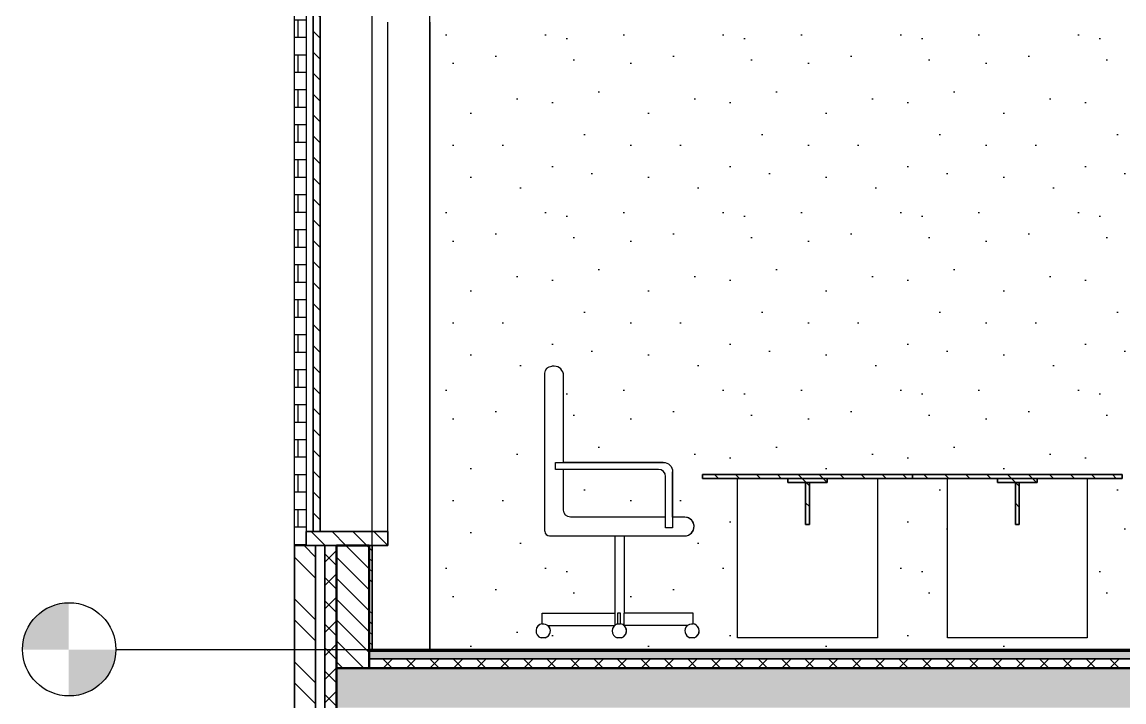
# Model space of a CAD drawing. Header units: millimetres. Extents: x -100 to 224448, y 0 to 22177.
# Drawn here: x 154666 to 159393, y 10125 to 13040 of the extents above; entities that cross this region are included whole.
import ezdxf

# ---------------------------------------------------------------- set-up
doc = ezdxf.new("R2010")
doc.units = ezdxf.units.MM
doc.layers.get('0').update_dxf_attribs({"true_color": 0xdfdfdf})
for name, color, linetype in [('Background_0', 7, 'Continuous'), ('Background_Front bricks', 7, 'Continuous'), ('Background_GLASS', 161, 'Continuous'), ('Background_WINDOW_FRAME', 253, 'Continuous'), ('Boundary_0', 7, 'Continuous'), ('Boundary_Air', 7, 'Continuous'), ('Boundary_Cavity Wall_ Front', 7, 'Continuous'), ('Boundary_Floor_ Ceramic Tiles', 7, 'Continuous'), ('Boundary_Front bricks', 7, 'Continuous'), ('Boundary_GLASS', 161, 'Continuous'), ('Boundary_Gypsum Board', 54, 'Continuous'), ('Boundary_Insulation_ Extruded Polystyrene', 42, 'Continuous'), ('Boundary_Insulation_ Polyurethane Foam', 42, 'Continuous'), ('Boundary_Screed', 7, 'Continuous'), ('Boundary_WINDOW_FRAME', 253, 'Continuous'), ('Elevation_Front bricks', 7, 'Continuous'), ('Elevation_Gypsum Board', 7, 'Continuous'), ('Fill_0', 7, 'Continuous'), ('Fill_Concrete_ Reinforced', 85, 'Continuous'), ('Fill_Floor_ Ceramic Tiles', 251, 'Continuous'), ('Fill_Front bricks', 7, 'Continuous'), ('Fill_GLASS', 161, 'Continuous'), ('Fill_Gypsum Board', 251, 'Continuous'), ('Fill_Insulation_ Extruded Polystyrene', 42, 'Continuous'), ('Fill_Insulation_ Polyurethane Foam', 42, 'Continuous'), ('Fill_Screed', 251, 'Continuous'), ('Fill_Supporting Wall_ Brick', 11, 'Continuous'), ('Fill_WINDOW_FRAME', 253, 'Continuous'), ('Viewport border', 7, 'Continuous')]:
    doc.layers.add(name, color=color, linetype=linetype)
for name, color, linetype, lineweight in [('Background_Air', 7, 'Continuous', 9), ('Background_Concrete_ Reinforced', 7, 'Continuous', 9), ('Background_Floor_ Ceramic Tiles', 7, 'Continuous', 9), ('Background_Gypsum Board', 7, 'Continuous', 9), ('Background_Insulation_ Extruded Polystyrene', 7, 'Continuous', 9), ('Background_Insulation_ Polyurethane Foam', 7, 'Continuous', 9), ('Background_Screed', 7, 'Continuous', 9), ('Background_Supporting Wall_ Brick', 7, 'Continuous', 9), ('Boundary_Concrete_ Reinforced', 99, 'Continuous', 50), ('Boundary_Supporting Wall_ Brick', 14, 'Continuous', 50)]:
    doc.layers.add(name, color=color, linetype=linetype, lineweight=lineweight)
doc.layers.add('BIM_ROOM_LINES', color=7, linetype='Continuous', plot=False)
doc.styles.get("Standard").update_dxf_attribs({"font": 'arial.ttf'})
pattern_1 = [(45, (-3002.4, -5250), (-44.9013, 44.9013), [])]
pattern_2 = [(45, (-3002.4, -5250), (-50.28943, 50.28943), []), (135, (-3002.4, -5250), (-50.28943, -50.28943), [])]

# ---------------------------------------------------------------- blocks, each defined once
blk = doc.blocks.new('_StoryIndicator')
h = blk.add_hatch(color=256)
h.paths.add_polyline_path([(-198.9, 0.4), (1.1, 0.4), (1.1, 200.4, 0.414214)])
h.paths.add_polyline_path([(201.1, 0.4), (1.1, 0.4), (1.1, -199.6, 0.414214)])
blk.add_line((-200, 0), (-800, 0))
blk.add_circle((-1.1, -0.4), 200)
for tag, p in [('STORYNAME', (346.3, 56.7)), ('STORYELEVATION', (350.5, -171.6))]:
    blk.add_attdef(tag, p, '', height=100)
blk = doc.blocks.new("CC'__section__..%5CMainBuilding.dwg", base_point=(1833.3, -9100))
at = {"layer": 'Elevation_Front bricks'}
h = blk.add_hatch(dxfattribs=at)
h.set_pattern_fill('V_MASONRY300x75', color=256, scale=10, style=0)
h.paths.add_polyline_path([(3052.4, 1755), (3052.4, 3995), (3052.4, 4055), (3002.4, 4055), (3002.4, 1695), (3052.4, 1695)])
at = {"layer": 'Elevation_Gypsum Board'}
h = blk.add_hatch(dxfattribs=at)
h.set_pattern_fill('DOTS2', color=256, scale=30, style=0)
h.paths.add_polyline_path([(9602.4, 2000), (9693.4, 2000), (9693.4, 3940), (3582.4, 3940), (3582.4, 1250), (9693.4, 1250), (9693.4, 1300), (9602.4, 1300), (9602.4, 1983), (9452.4, 1983), (9302.4, 1983), (9302.4, 1300), (8702.4, 1300), (8702.4, 1983), (8552.4, 1983), (8552.4, 2000), (8702.4, 2000), (9302.4, 2000), (9452.4, 2000)])
h.paths.add_polyline_path([(4105.9, 2464.1), (4115.9, 2464.1, -0.414214), (4155.9, 2424.1), (4155.9, 2051.9), (4583.7, 2051.9, -0.414214), (4623.7, 2011.9), (4623.7, 1816.9), (4675.9, 1816.9, -0.414214), (4715.9, 1776.9, -0.189378), (4705.2, 1749.7, -0.208481), (4675.9, 1736.9), (4417.4, 1736.9), (4417.4, 1405.4), (4711.6, 1405.4), (4711.6, 1360, -0.371496), (4737.8, 1329.5, -0.189381), (4729.6, 1308.6, -0.13387), (4715.8, 1300), (4698.2, 1300, -0.555936), (4684.4, 1350.5, -0.016632), (4685.9, 1351.9), (4416.5, 1351.9, -0.206645), (4426.2, 1329.5, -0.189376), (4418, 1308.6, -0.133873), (4404.2, 1300), (4395.4, 1300), (4386.6, 1300, -0.555948), (4372.8, 1350.5, -0.016625), (4374.3, 1351.9), (4089.7, 1351.9, -0.206646), (4099.4, 1329.5, -0.189378), (4091.2, 1308.6, -0.133876), (4077.4, 1300), (4059.8, 1300, -0.555944), (4046, 1350.5, -0.17016), (4064, 1360), (4064, 1405.4), (4376.3, 1405.4), (4376.3, 1736.9), (4095.9, 1736.9, -0.414214), (4075.9, 1756.9), (4075.9, 2434.1, -0.189367), (4083.9, 2454.5, -0.208492)], flags=16)
h.paths.add_polyline_path([(7188.9, 2464.1), (7198.9, 2464.1, -0.414214), (7228.9, 2434.1), (7228.9, 1756.9, -0.198912), (7223, 1742.8, -0.198912), (7208.9, 1736.9), (6928.5, 1736.9), (6928.5, 1405.4), (7240.8, 1405.4), (7240.8, 1360, -0.371496), (7267, 1329.5, -0.18938), (7258.8, 1308.6, -0.13387), (7245, 1300), (7227.4, 1300, -0.555934), (7213.6, 1350.5, -0.016635), (7215.1, 1351.9), (6930.5, 1351.9, -0.206646), (6940.2, 1329.5, -0.189377), (6932, 1308.6, -0.133874), (6918.2, 1300), (6909.4, 1300), (6900.6, 1300, -0.555944), (6886.8, 1350.5, -0.016625), (6888.3, 1351.9), (6618.9, 1351.9, -0.206646), (6628.6, 1329.5, -0.189381), (6620.4, 1308.6, -0.13387), (6606.6, 1300), (6589, 1300, -0.555943), (6575.2, 1350.5, -0.170157), (6593.2, 1360), (6593.2, 1405.4), (6887.4, 1405.4), (6887.4, 1736.9), (6628.9, 1736.9, -0.65495), (6599.6, 1804.2, -0.009202), (6600.6, 1805.2, -0.198912), (6628.9, 1816.9), (6681.1, 1816.9), (6681.1, 2011.9, -0.18937), (6691.8, 2039.1, -0.208489), (6721.1, 2051.9), (7148.9, 2051.9), (7148.9, 2424.1, -0.189364), (7159.6, 2451.3, -0.009202), (7160.6, 2452.4, -0.198912)], flags=16)
h.paths.add_polyline_path([(6552.4, 2000), (6552.4, 1983), (6402.4, 1983), (6402.4, 1300), (5802.4, 1300), (5802.4, 1983), (5652.4, 1983), (5502.4, 1983), (5502.4, 1300), (4902.4, 1300), (4902.4, 1983), (4752.4, 1983), (4752.4, 2000), (4902.4, 2000), (5502.4, 2000), (5652.4, 2000), (5802.4, 2000), (6402.4, 2000)], flags=16)
h.paths.add_polyline_path([(7905.9, 2464.1), (7915.9, 2464.1, -0.414214), (7955.9, 2424.1), (7955.9, 2051.9), (8383.7, 2051.9, -0.414214), (8423.7, 2011.9), (8423.7, 1816.9), (8475.9, 1816.9, -0.414214), (8515.9, 1776.9, -0.189378), (8505.2, 1749.7, -0.208481), (8475.9, 1736.9), (8217.4, 1736.9), (8217.4, 1405.4), (8511.6, 1405.4), (8511.6, 1360, -0.371494), (8537.8, 1329.5, -0.189379), (8529.6, 1308.6, -0.133871), (8515.8, 1300), (8498.2, 1300, -0.555935), (8484.4, 1350.5, -0.016651), (8485.9, 1351.9), (8216.5, 1351.9, -0.206645), (8226.2, 1329.5, -0.189378), (8218, 1308.6, -0.133874), (8204.2, 1300), (8195.4, 1300), (8186.6, 1300, -0.555948), (8172.8, 1350.5, -0.016625), (8174.3, 1351.9), (7889.7, 1351.9, -0.206646), (7899.4, 1329.5, -0.189378), (7891.2, 1308.6, -0.133873), (7877.4, 1300), (7859.8, 1300, -0.555943), (7846, 1350.5, -0.170157), (7864, 1360), (7864, 1405.4), (8176.3, 1405.4), (8176.3, 1736.9), (7895.9, 1736.9, -0.414214), (7875.9, 1756.9), (7875.9, 2434.1, -0.189367), (7883.9, 2454.5, -0.208493)], flags=16)
h = blk.add_hatch(dxfattribs=at)
h.set_pattern_fill('DOTS2', color=256, scale=30, style=0)
h.paths.add_polyline_path([(4185.9, 1816.9), (4593.7, 1816.9), (4593.7, 1991.9, 0.414214), (4563.7, 2021.9), (4155.9, 2021.9), (4155.9, 1846.9, 0.414214)])
at = {"layer": 'Fill_0', "extrusion": (0, 0, -1)}
h = blk.add_hatch(dxfattribs=at)
h.set_pattern_fill('ANSI31', color=256, scale=20, style=0)
h.set_pattern_definition(pattern_1)
h.paths.add_polyline_path([(-4752.4, 2000), (-4752.4, 1983), (-5652.4, 1983), (-5652.4, 2000)])
h = blk.add_hatch(dxfattribs=at)
h.set_pattern_fill('ANSI31', color=256, scale=20, style=0)
h.set_pattern_definition(pattern_1)
h.paths.add_polyline_path([(-5652.4, 2000), (-5652.4, 1983), (-6552.4, 1983), (-6552.4, 2000)])
h = blk.add_hatch(dxfattribs=at)
h.set_pattern_fill('ANSI31', color=256, scale=20, style=0)
h.set_pattern_definition(pattern_1)
h.paths.add_polyline_path([(-5287.4, 1966), (-5287.4, 1983), (-5117.4, 1983), (-5117.4, 1966)])
h = blk.add_hatch(dxfattribs=at)
h.set_pattern_fill('ANSI31', color=256, scale=20, style=0)
h.set_pattern_definition(pattern_1)
h.paths.add_polyline_path([(-5193.9, 1966), (-5193.9, 1786), (-5210.9, 1786), (-5210.9, 1966)])
h = blk.add_hatch(dxfattribs=at)
h.set_pattern_fill('ANSI31', color=256, scale=20, style=0)
h.set_pattern_definition(pattern_1)
h.paths.add_polyline_path([(-6187.4, 1966), (-6187.4, 1983), (-6017.4, 1983), (-6017.4, 1966)])
h = blk.add_hatch(dxfattribs=at)
h.set_pattern_fill('ANSI31', color=256, scale=20, style=0)
h.set_pattern_definition(pattern_1)
h.paths.add_polyline_path([(-6093.9, 1966), (-6093.9, 1786), (-6110.9, 1786), (-6110.9, 1966)])
at = {"layer": 'Fill_Concrete_ Reinforced', "extrusion": (0, 0, -1)}
h = blk.add_hatch(dxfattribs=at)
h.set_pattern_fill('CONCRETE1', color=256, scale=20, angle=15, style=0)
h.set_pattern_definition([(15, (-3002.4, -5250), (287.368, 497.736), [50.8, -355.6]), (105, (-3002.4, -5250), (-497.736, 287.368), [50.8, -355.6]), (150, (-2953.33, -5236.85), (-392.5523, -105.184), [71.842, -502.894]), (15, (-3012.5, -5016.04), (287.368, 497.736), [50.8, -355.6]), (60, (-2981.4, -5034), (-105.184, 392.5523), [35.921, -538.815]), (150, (-2981.4, -5034), (-392.5523, -105.184), [35.921, -538.815]), (15, (-2891.6, -4878.46), (287.368, 497.736), [71.842, -334.558]), (60, (-2891.6, -4878.46), (-105.184, 392.5523), [50.8, -523.936]), (150, (-2822.2, -4859.87), (-392.5523, -105.184), [50.8, -523.936]), (105, (-2758.8, -5079.55), (-497.736, 287.368), [50.8, -355.6]), (60, (-2758.82, -5079.55), (-105.184, 392.5523), [35.921, -538.815]), (150, (-2740.86, -5048.44), (-392.5523, -105.184), [35.921, -538.815]), (15, (-2979.63, -5138.7), (287.368, 497.736), [25.4, -340.36]), (15, (-2711.5, -4961.7), (287.368, 497.736), [25.4, -340.36]), (105, (-2847.33, -4945.5), (-497.736, 287.368), [25.4, -340.36]), (150, (-2739.1, -5153.15), (-392.5523, -105.184), [35.921, -538.815]), (150, (-2983.15, -4929.3), (-392.5523, -105.184), [35.921, -538.815]), (60, (-2852.9, -5071.9), (-105.184, 392.5523), [35.921, -538.815]), (105, (-2880.6, -5164.77), (-497.736, 287.368), [6.35, -400.05]), (105, (-2906.6, -4994.24), (-497.736, 287.368), [6.35, -400.05]), (105, (-2740.65, -4877.46), (-497.736, 287.368), [6.35, -400.05]), (105, (-2678.64, -5084.36), (-497.736, 287.368), [6.35, -400.05])])
h.paths.add_polyline_path([(-21382.4, 1000), (-21382.4, 1170), (-21242.4, 1170), (-3322.4, 1170), (-3182.4, 1170), (-3182.4, 1000)])
at = {"layer": 'Fill_Floor_ Ceramic Tiles', "extrusion": (0, 0, -1)}
h = blk.add_hatch(dxfattribs=at)
h.set_pattern_fill('_USER', color=256, scale=60, angle=90, style=0, pattern_type=0)
h.set_pattern_definition([(90, (-3002.4, -5250), (-60, -2e-13), [])])
h.paths.add_polyline_path([(-3322.4, 1250), (-3322.4, 1242), (-21242.4, 1242), (-21242.4, 1250)])
at = {"layer": 'Fill_Front bricks', "extrusion": (0, 0, -1)}
h = blk.add_hatch(dxfattribs=at)
h.set_pattern_fill('ANSI32', color=256, scale=20, style=0)
h.set_pattern_definition([(45, (-3002.4, -5250), (-134.704, 134.704), []), (45, (-2912.6, -5250), (-134.704, 134.704), [])])
h.paths.add_polyline_path([(-3002.4, 1000), (-3092.4, 1000), (-3092.4, 1695), (-3002.4, 1695)])
at = {"layer": 'Fill_GLASS', "extrusion": (0, 0, -1)}
h = blk.add_hatch(dxfattribs=at)
h.set_pattern_fill('ANSI31', color=256, scale=20, style=0)
h.set_pattern_definition(pattern_1)
h.paths.add_polyline_path([(-3082.4, 3995), (-3082.4, 1755), (-3112.4, 1755), (-3112.4, 3995)])
at = {"layer": 'Fill_Gypsum Board', "extrusion": (0, 0, -1)}
h = blk.add_hatch(dxfattribs=at)
h.set_pattern_fill('ANSI34', color=256, scale=10, style=0)
h.set_pattern_definition([(45, (-3002.4, -5250), (-134.704, 134.704), []), (45, (-2957.5, -5250), (-134.704, 134.704), []), (45, (-2912.6, -5250), (-134.704, 134.704), []), (45, (-2867.7, -5250), (-134.704, 134.704), [])])
h.paths.add_polyline_path([(-3334.4, 1695), (-3322.4, 1695), (-3322.4, 1250), (-3334.4, 1250)])
at = {"layer": 'Fill_Insulation_ Extruded Polystyrene', "extrusion": (0, 0, -1)}
h = blk.add_hatch(dxfattribs=at)
h.set_pattern_fill('INSULATION', color=256, scale=20, style=0)
h.set_pattern_definition(pattern_2)
h.paths.add_polyline_path([(-3322.4, 1210), (-3322.4, 1170), (-21242.4, 1170), (-21242.4, 1210)])
at = {"layer": 'Fill_Insulation_ Polyurethane Foam', "extrusion": (0, 0, -1)}
h = blk.add_hatch(dxfattribs=at)
h.set_pattern_fill('INSULATION', color=256, scale=20, style=0)
h.set_pattern_definition(pattern_2)
h.paths.add_polyline_path([(-3132.4, 1000), (-3182.4, 1000), (-3182.4, 1170), (-3182.4, 1695), (-3132.4, 1695)])
at = {"layer": 'Fill_Screed', "extrusion": (0, 0, -1)}
h = blk.add_hatch(dxfattribs=at)
h.set_pattern_fill('SCREED', color=256, scale=20, angle=15, style=0)
h.set_pattern_definition([(15, (-3002.4, -5250), (915.6406, 508.3053), [-127, 0, -381, 0]), (15, (-3005.69, -5237.73), (915.6406, 508.3053), [-50.8, 0, -177.8, 0, -91.44, 0, -381, 0]), (15, (-3008.97, -5225.47), (915.6406, 508.3053), [-25.4, 0, -127, 0, -127, 0, -279.4, 0, -91.44, 0]), (15, (-3012.26, -5213.2), (915.6406, 508.3053), [-91.44, 0, -406.4, 0]), (15, (-3015.55, -5200.93), (915.6406, 508.3053), [-304.8, 0, -304.8, 0]), (15, (-3018.84, -5188.66), (915.6406, 508.3053), [-431.8, 0]), (15, (-3022.12, -5176.4), (915.6406, 508.3053), [-127, 0, -558.8, 0]), (15, (-3025.4, -5164.13), (915.6406, 508.3053), [-177.8, 0, -101.6, 0]), (15, (-3028.7, -5151.86), (915.6406, 508.3053), [-254, 0]), (15, (-3035.27, -5127.33), (915.6406, 508.3053), [-35.56, 0, -381, 0, -228.6, 0]), (15, (-3038.56, -5115.06), (915.6406, 508.3053), [-50.8, 0, -5.08, 0, -127, 0]), (15, (-3041.84, -5102.8), (915.6406, 508.3053), [-25.4, 0, -330.2, 0, -381, 0]), (15, (-3045.13, -5090.53), (915.6406, 508.3053), [-254, 0]), (15, (-3048.42, -5078.26), (915.6406, 508.3053), [-127, 0, -533.4, 0]), (15, (-3055, -5053.72), (915.6406, 508.3053), [-609.6, 0]), (15, (-3058.28, -5041.46), (915.6406, 508.3053), [-127, 0, -10.16, 0, -177.8, 0]), (15, (-3061.57, -5029.2), (915.6406, 508.3053), [-35.56, 0, -254, 0, -101.6, 0, -177.8, 0, -203.2, 0]), (15, (-3064.85, -5016.92), (915.6406, 508.3053), [-76.2, 0, -101.6, 0, -254, 0, -10.16, 0, -127, 0]), (15, (-3068.14, -5004.65), (915.6406, 508.3053), [-254, 0])])
h.paths.add_polyline_path([(-3322.4, 1242), (-3322.4, 1210), (-21242.4, 1210), (-21242.4, 1242)])
at = {"layer": 'Fill_Supporting Wall_ Brick', "extrusion": (0, 0, -1)}
h = blk.add_hatch(dxfattribs=at)
h.set_pattern_fill('ANSI31', color=256, scale=20, style=0)
h.set_pattern_definition(pattern_1)
h.paths.add_polyline_path([(-3182.4, 1170), (-3322.4, 1170), (-3322.4, 1250), (-3322.4, 1695), (-3182.4, 1695)])
at = {"layer": 'Fill_WINDOW_FRAME', "extrusion": (0, 0, -1)}
h = blk.add_hatch(dxfattribs=at)
h.set_pattern_fill('ANSI31', color=256, scale=20, style=0)
h.set_pattern_definition(pattern_1)
h.paths.add_polyline_path([(-3402.4, 1695), (-3402.4, 1755), (-3052.4, 1755), (-3052.4, 1695)])
blk.add_line((2834.4, 1250), (21730.4, 1250))
blk.add_line((2834.4, 1250), (21730.4, 1250))
blk.add_line((2834.4, 1250), (21730.4, 1250))
at = {"layer": 'Background_0', "extrusion": (0, 1, 0)}
for p, q in [((3582.4, 1250), (3582.4, 4245)), ((3582.4, 3940), (3582.4, 1250)), ((3582.4, 1250), (3582.4, 3940)), ((3582.4, 1250), (3582.4, 3940)), ((3582.4, 1250), (3582.4, 3940)), ((3582.4, 1250), (3582.4, 3940)), ((4115.9, 2464.1), (4105.9, 2464.1)), ((4115.9, 2464.1), (4105.9, 2464.1)), ((4115.9, 2464.1), (4105.9, 2464.1)), ((4115.9, 2464.1), (4105.9, 2464.1)), ((4115.9, 2464.1), (4105.9, 2464.1)), ((4115.9, 2464.1), (4105.9, 2464.1)), ((4115.9, 2464.1), (4105.9, 2464.1)), ((4115.9, 2464.1), (4105.9, 2464.1)), ((4075.9, 1756.9), (4075.9, 2434.1)), ((4155.9, 2051.9), (4155.9, 2424.1)), ((4155.9, 2051.9), (4155.9, 2424.1)), ((4155.9, 2051.9), (4155.9, 2424.1)), ((4155.9, 2051.9), (4155.9, 2424.1)), ((4155.9, 2051.9), (4155.9, 2424.1)), ((4155.9, 2051.9), (4155.9, 2424.1)), ((4155.9, 2051.9), (4155.9, 2424.1)), ((4155.9, 2051.9), (4155.9, 2424.1)), ((4121.7, 2051.9), (4583.7, 2051.9)), ((4121.7, 2021.9), (4121.7, 2051.9)), ((4155.9, 2051.9), (4583.7, 2051.9)), ((4155.9, 2051.9), (4583.7, 2051.9)), ((4155.9, 2051.9), (4583.7, 2051.9)), ((4583.7, 2051.9), (4155.9, 2051.9)), ((4155.9, 2051.9), (4583.7, 2051.9)), ((4583.7, 2051.9), (4155.9, 2051.9)), ((4583.7, 2051.9), (4155.9, 2051.9)), ((4583.7, 2051.9), (4155.9, 2051.9)), ((4583.7, 2051.9), (4155.9, 2051.9)), ((4155.9, 2051.9), (4583.7, 2051.9)), ((4583.7, 2051.9), (4155.9, 2051.9)), ((4583.7, 2051.9), (4155.9, 2051.9)), ((4155.9, 2051.9), (4583.7, 2051.9)), ((4155.9, 2051.9), (4583.7, 2051.9)), ((4583.7, 2051.9), (4155.9, 2051.9)), ((4563.7, 2021.9), (4121.7, 2021.9)), ((4155.9, 1846.9), (4155.9, 2021.9)), ((4155.9, 1846.9), (4155.9, 2021.9)), ((4155.9, 1846.9), (4155.9, 2021.9)), ((4155.9, 1846.9), (4155.9, 2021.9)), ((4155.9, 1846.9), (4155.9, 2021.9)), ((4155.9, 1846.9), (4155.9, 2021.9)), ((4155.9, 1846.9), (4155.9, 2021.9)), ((4155.9, 1846.9), (4155.9, 2021.9)), ((4593.7, 1771.2), (4593.7, 1991.9)), ((4623.7, 1816.9), (4623.7, 2011.9)), ((4623.7, 2011.9), (4623.7, 1816.9)), ((4623.7, 1816.9), (4623.7, 2011.9)), ((4623.7, 2011.9), (4623.7, 1816.9)), ((4623.7, 2011.9), (4623.7, 1816.9)), ((4623.7, 1816.9), (4623.7, 2011.9)), ((4623.7, 2011.9), (4623.7, 1816.9)), ((4623.7, 2011.9), (4623.7, 1816.9)), ((4623.7, 1816.9), (4623.7, 2011.9)), ((4623.7, 1816.9), (4623.7, 2011.9)), ((4623.7, 1816.9), (4623.7, 2011.9)), ((4623.7, 1816.9), (4623.7, 2011.9)), ((4623.7, 2011.9), (4623.7, 1816.9)), ((4623.7, 1816.9), (4623.7, 2011.9)), ((4623.7, 2011.9), (4623.7, 1816.9)), ((4623.7, 2011.9), (4623.7, 1771.2)), ((4752.4, 2000), (4752.4, 2000)), ((4752.4, 2000), (4752.4, 2000)), ((4752.4, 2000), (5652.4, 2000)), ((5652.4, 2000), (4752.4, 2000)), ((4752.4, 2000), (5652.4, 2000)), ((4752.4, 2000), (5652.4, 2000)), ((4752.4, 2000), (5652.4, 2000)), ((4752.4, 2000), (5652.4, 2000)), ((4752.4, 2000), (5652.4, 2000)), ((4752.4, 2000), (4752.4, 1983)), ((4752.4, 2000), (5652.4, 2000)), ((4752.4, 2000), (5652.4, 2000)), ((4902.4, 2000), (4902.4, 2000)), ((5502.4, 2000), (4902.4, 2000)), ((5502.4, 2000), (4902.4, 2000)), ((4902.4, 2000), (5502.4, 2000)), ((4902.4, 2000), (5502.4, 2000)), ((4902.4, 2000), (5502.4, 2000)), ((5502.4, 2000), (4902.4, 2000)), ((4902.4, 2000), (5502.4, 2000)), ((5502.4, 2000), (4902.4, 2000)), ((5502.4, 2000), (4902.4, 2000)), ((4902.4, 2000), (4902.4, 2000)), ((4902.4, 2000), (5502.4, 2000)), ((5502.4, 2000), (4902.4, 2000)), ((4902.4, 2000), (5502.4, 2000)), ((5502.4, 2000), (4902.4, 2000)), ((4902.4, 2000), (5502.4, 2000)), ((4902.4, 2000), (5502.4, 2000)), ((5502.4, 2000), (4902.4, 2000)), ((5502.4, 2000), (4902.4, 2000)), ((5502.4, 2000), (5502.4, 2000)), ((5502.4, 2000), (5502.4, 2000)), ((5652.4, 2000), (5652.4, 2000)), ((5652.4, 2000), (6552.4, 2000)), ((5652.4, 2000), (5652.4, 2000)), ((5652.4, 2000), (6552.4, 2000)), ((5652.4, 2000), (6552.4, 2000)), ((5652.4, 2000), (5652.4, 2000)), ((5652.4, 2000), (6552.4, 2000)), ((6552.4, 2000), (5652.4, 2000)), ((5652.4, 2000), (6552.4, 2000)), ((5652.4, 2000), (6552.4, 2000)), ((5652.4, 2000), (6552.4, 2000)), ((5652.4, 2000), (6552.4, 2000)), ((5652.4, 2000), (5652.4, 1983)), ((5652.4, 2000), (5652.4, 2000)), ((5652.4, 1983), (5652.4, 2000)), ((5802.4, 2000), (5802.4, 2000)), ((5802.4, 2000), (6402.4, 2000)), ((5802.4, 2000), (6402.4, 2000)), ((6402.4, 2000), (5802.4, 2000)), ((5802.4, 2000), (6402.4, 2000)), ((6402.4, 2000), (5802.4, 2000)), ((5802.4, 2000), (6402.4, 2000)), ((5802.4, 2000), (6402.4, 2000)), ((6402.4, 2000), (5802.4, 2000)), ((6402.4, 2000), (5802.4, 2000)), ((6402.4, 2000), (5802.4, 2000)), ((6402.4, 2000), (5802.4, 2000)), ((6402.4, 2000), (5802.4, 2000)), ((5802.4, 2000), (5802.4, 2000)), ((5802.4, 2000), (6402.4, 2000)), ((5802.4, 2000), (6402.4, 2000)), ((6402.4, 2000), (5802.4, 2000)), ((5802.4, 2000), (6402.4, 2000)), ((6402.4, 2000), (5802.4, 2000)), ((6402.4, 2000), (6402.4, 2000)), ((6402.4, 2000), (6402.4, 2000)), ((6552.4, 1983), (6552.4, 2000)), ((6552.4, 1983), (6552.4, 2000)), ((6552.4, 1983), (6552.4, 2000)), ((6552.4, 1983), (6552.4, 2000)), ((6552.4, 1983), (6552.4, 2000)), ((6552.4, 1983), (6552.4, 2000)), ((6552.4, 1983), (6552.4, 2000)), ((6552.4, 1983), (6552.4, 2000)), ((6552.4, 1983), (6552.4, 2000)), ((4752.4, 1983), (5652.4, 1983)), ((4902.4, 1300), (4902.4, 1983)), ((5117.4, 1983), (5117.4, 1966)), ((5287.4, 1983), (5117.4, 1983)), ((5117.4, 1966), (5287.4, 1966)), ((5193.9, 1966), (5193.9, 1786)), ((5210.9, 1966), (5193.9, 1966)), ((5210.9, 1786), (5210.9, 1966)), ((5287.4, 1966), (5287.4, 1983)), ((5502.4, 1983), (5502.4, 1300)), ((5502.4, 1983), (5502.4, 1300)), ((5502.4, 1983), (5502.4, 1300)), ((5502.4, 1983), (5502.4, 1300)), ((5502.4, 1983), (5502.4, 1300)), ((5502.4, 1983), (5502.4, 1300)), ((5502.4, 1983), (5502.4, 1300)), ((5502.4, 1983), (5502.4, 1300)), ((5502.4, 1983), (5502.4, 1300)), ((5502.4, 1983), (5502.4, 1300)), ((5502.4, 1983), (5502.4, 1300)), ((5502.4, 1983), (5502.4, 1300)), ((5502.4, 1983), (5502.4, 1300)), ((5502.4, 1983), (5502.4, 1300)), ((5502.4, 1983), (5502.4, 1300)), ((5502.4, 1983), (5502.4, 1300)), ((5502.4, 1983), (5502.4, 1300)), ((5652.4, 1983), (6552.4, 1983)), ((5802.4, 1300), (5802.4, 1983)), ((6187.4, 1983), (6017.4, 1983)), ((6017.4, 1983), (6017.4, 1966)), ((6017.4, 1966), (6187.4, 1966)), ((6093.9, 1966), (6093.9, 1786)), ((6110.9, 1966), (6093.9, 1966)), ((6110.9, 1786), (6110.9, 1966)), ((6187.4, 1966), (6187.4, 1983)), ((6402.4, 1983), (6402.4, 1300)), ((6402.4, 1983), (6402.4, 1300)), ((6402.4, 1983), (6402.4, 1300)), ((6402.4, 1983), (6402.4, 1300)), ((6402.4, 1983), (6402.4, 1300)), ((6402.4, 1983), (6402.4, 1300)), ((6402.4, 1983), (6402.4, 1300)), ((6402.4, 1983), (6402.4, 1300)), ((6402.4, 1983), (6402.4, 1300)), ((6402.4, 1983), (6402.4, 1300)), ((6402.4, 1983), (6402.4, 1300)), ((6402.4, 1983), (6402.4, 1300)), ((6402.4, 1983), (6402.4, 1300)), ((6402.4, 1983), (6402.4, 1300)), ((6402.4, 1983), (6402.4, 1300)), ((6402.4, 1983), (6402.4, 1300)), ((6402.4, 1983), (6402.4, 1300)), ((6552.4, 1983), (6552.4, 1983)), ((6552.4, 1983), (6552.4, 1983)), ((4593.7, 1816.9), (4185.9, 1816.9)), ((4593.7, 1816.9), (4185.9, 1816.9)), ((4593.7, 1816.9), (4185.9, 1816.9)), ((4593.7, 1816.9), (4185.9, 1816.9)), ((4593.7, 1816.9), (4185.9, 1816.9)), ((4593.7, 1816.9), (4185.9, 1816.9)), ((4593.7, 1816.9), (4185.9, 1816.9)), ((4593.7, 1816.9), (4185.9, 1816.9)), ((4675.9, 1816.9), (4623.7, 1816.9)), ((4675.9, 1816.9), (4623.7, 1816.9)), ((4675.9, 1816.9), (4623.7, 1816.9)), ((4675.9, 1816.9), (4623.7, 1816.9)), ((4675.9, 1816.9), (4623.7, 1816.9)), ((4675.9, 1816.9), (4623.7, 1816.9)), ((4675.9, 1816.9), (4623.7, 1816.9)), ((4675.9, 1816.9), (4623.7, 1816.9)), ((4623.7, 1771.2), (4593.7, 1771.2)), ((5193.9, 1786), (5210.9, 1786)), ((6093.9, 1786), (6110.9, 1786)), ((4095.9, 1736.9), (4675.9, 1736.9)), ((4376.3, 1736.9), (4376.3, 1405.4)), ((4417.4, 1405.4), (4417.4, 1736.9)), ((4417.4, 1405.4), (4417.4, 1736.9)), ((4417.4, 1405.4), (4417.4, 1736.9)), ((4417.4, 1405.4), (4417.4, 1736.9)), ((4417.4, 1405.4), (4417.4, 1736.9)), ((4417.4, 1405.4), (4417.4, 1736.9)), ((4417.4, 1405.4), (4417.4, 1736.9)), ((4417.4, 1405.4), (4417.4, 1736.9)), ((3334.4, 1250), (3334.4, 1695)), ((4064, 1405.4), (4376.3, 1405.4)), ((4064, 1405.4), (4376.3, 1405.4)), ((4064, 1405.4), (4064, 1405.4)), ((4064, 1405.4), (4376.3, 1405.4)), ((4064, 1405.4), (4376.3, 1405.4)), ((4064, 1405.4), (4376.3, 1405.4)), ((4064, 1359.6), (4064, 1405.4)), ((4064, 1405.4), (4377.8, 1405.4)), ((4064, 1405.4), (4064, 1405.4)), ((4064, 1405.4), (4376.3, 1405.4)), ((4064, 1405.4), (4376.3, 1405.4)), ((4377.8, 1354.8), (4377.8, 1405.4)), ((4400.5, 1405.4), (4387.8, 1405.4)), ((4387.8, 1405.4), (4387.8, 1359)), ((4400.5, 1359.6), (4400.5, 1405.4)), ((4711.6, 1405.4), (4415.9, 1405.4)), ((4415.9, 1352.5), (4415.9, 1405.4)), ((4711.6, 1405.4), (4417.4, 1405.4)), ((4711.6, 1405.4), (4417.4, 1405.4)), ((4711.6, 1405.4), (4417.4, 1405.4)), ((4711.6, 1405.4), (4417.4, 1405.4)), ((4711.6, 1405.4), (4417.4, 1405.4)), ((4711.6, 1405.4), (4417.4, 1405.4)), ((4711.6, 1405.4), (4417.4, 1405.4)), ((4711.6, 1360), (4711.6, 1405.4)), ((4711.6, 1360), (4711.6, 1405.4)), ((4711.6, 1359.6), (4711.6, 1405.4)), ((4711.6, 1360), (4711.6, 1405.4)), ((4711.6, 1360), (4711.6, 1405.4)), ((4711.6, 1360), (4711.6, 1405.4)), ((4711.6, 1360), (4711.6, 1405.4)), ((4711.6, 1360), (4711.6, 1405.4)), ((4089.1, 1351.9), (4374.3, 1351.9)), ((4400.5, 1359.6), (4400.5, 1359.8)), ((4686.5, 1351.9), (4416.5, 1351.9)), ((4711.6, 1359.6), (4711.6, 1360)), ((4077.4, 1300), (4059.8, 1300)), ((4395.4, 1300), (4386.6, 1300)), ((4404.2, 1300), (4395.4, 1300)), ((4715.8, 1300), (4698.2, 1300)), ((5502.4, 1300), (4902.4, 1300)), ((5502.4, 1300), (5502.4, 1300)), ((6402.4, 1300), (5802.4, 1300)), ((6402.4, 1300), (6402.4, 1300))]:
    blk.add_line(p, q, dxfattribs=at)
at = {"layer": 'Background_0', "extrusion": (9.18485e-17, -5.69819e-17, -1)}
for start in [0, 42.8919, 42.8897, 42.8919, 42.8919, 42.8893, 42.8919, 42.8919]:
    blk.add_arc((-4105.9, 2434.1), 30, start, 90, dxfattribs=at)
at = {"layer": 'Background_0'}
for centre, radius, start, end in [((4115.9, 2424.1), 40, 0, 90), ((4115.9, 2424.1), 40, 0, 90), ((4115.9, 2424.1), 40, 0, 90), ((4115.9, 2424.1), 40, 0, 90), ((4115.9, 2424.1), 40, 0, 90), ((4115.9, 2424.1), 40, 0, 90), ((4115.9, 2424.1), 40, 0, 90), ((4115.9, 2424.1), 40, 0, 90), ((4563.7, 1991.9), 30, 0, 90), ((4675.9, 1776.9), 40, 317.1057, 90), ((4675.9, 1776.9), 40, 317.1057, 90), ((4675.9, 1776.9), 40, 317.1057, 90), ((4675.9, 1776.9), 40, 317.1037, 90), ((4675.9, 1776.9), 40, 270, 90), ((4675.9, 1776.9), 40, 317.1057, 90), ((4675.9, 1776.9), 40, 317.1057, 90), ((4675.9, 1776.9), 40, 317.1041, 90), ((4095.9, 1756.9), 20, 180, 270), ((4068.6, 1329.5), 30.8, 98.4807, 253.395), ((4068.6, 1329.5), 30.8, 98.4807, 137.1085), ((4068.6, 1329.5), 30.8, 98.4807, 137.1085), ((4068.6, 1329.5), 30.8, 98.4807, 137.1111), ((4068.6, 1329.5), 30.8, 98.4807, 137.1085), ((4068.6, 1329.5), 30.8, 98.4807, 137.1085), ((4068.6, 1329.5), 30.8, 98.4807, 137.1096), ((4068.6, 1329.5), 30.8, 98.4807, 137.1085), ((4068.6, 1329.5), 30.8, 286.6048, 46.7024), ((4068.6, 1329.5), 30.8, 317.1057, 46.7024), ((4068.6, 1329.5), 30.8, 317.1057, 46.7024), ((4068.6, 1329.5), 30.8, 317.103, 46.7024), ((4068.6, 1329.5), 30.8, 317.1057, 46.7024), ((4068.6, 1329.5), 30.8, 317.1057, 46.7024), ((4068.6, 1329.5), 30.8, 317.1033, 46.7024), ((4068.6, 1329.5), 30.8, 317.1057, 46.7024), ((4395.4, 1329.5), 30.8, 104.2696, 253.3944), ((4395.4, 1329.5), 30.8, 133.2976, 137.1074), ((4395.4, 1329.5), 30.8, 133.2976, 137.1073), ((4395.4, 1329.5), 30.8, 133.2976, 137.1074), ((4395.4, 1329.5), 30.8, 133.2976, 137.1073), ((4395.4, 1329.5), 30.8, 133.2976, 137.1099), ((4395.4, 1329.5), 30.8, 133.2976, 137.1073), ((4395.4, 1329.5), 30.8, 133.2976, 137.1074), ((4395.4, 1329.5), 30.8, 133.2976, 137.1073), ((4395.4, 1329.5), 30.8, 133.2976, 137.1074), ((4395.4, 1329.5), 30.8, 133.2976, 137.1073), ((4395.4, 1329.5), 30.8, 133.2976, 137.1097), ((4395.4, 1329.5), 30.8, 133.2976, 137.1073), ((4395.4, 1329.5), 30.8, 133.2976, 137.1074), ((4395.4, 1329.5), 30.8, 133.2976, 137.1073), ((4395.4, 1329.5), 30.8, 133.2976, 137.1073), ((4395.4, 1329.5), 30.8, 286.606, 80.5178), ((4395.4, 1329.5), 30.8, 317.1061, 46.7022), ((4395.4, 1329.5), 30.8, 317.1062, 46.7022), ((4395.4, 1329.5), 30.8, 317.1061, 46.7022), ((4395.4, 1329.5), 30.8, 317.1062, 46.7022), ((4395.4, 1329.5), 30.8, 317.1036, 46.7022), ((4395.4, 1329.5), 30.8, 317.1062, 46.7022), ((4395.4, 1329.5), 30.8, 317.1061, 46.7022), ((4395.4, 1329.5), 30.8, 317.1062, 46.7022), ((4395.4, 1329.5), 30.8, 317.1061, 46.7022), ((4395.4, 1329.5), 30.8, 317.1062, 46.7022), ((4395.4, 1329.5), 30.8, 317.1038, 46.7022), ((4395.4, 1329.5), 30.8, 317.1062, 46.7022), ((4395.4, 1329.5), 30.8, 317.1061, 46.7022), ((4395.4, 1329.5), 30.8, 317.1062, 46.7022), ((4395.4, 1329.5), 30.8, 317.1062, 46.7022), ((4707, 1329.5), 30.8, 133.2977, 253.3942), ((4707, 1329.5), 30.8, 133.2977, 137.1091), ((4707, 1329.5), 30.8, 133.2977, 137.1118), ((4707, 1329.5), 30.8, 133.2977, 137.1118), ((4707, 1329.5), 30.8, 133.2977, 137.1091), ((4707, 1329.5), 30.8, 133.2977, 137.1115), ((4707, 1329.5), 30.8, 133.2977, 137.1115), ((4707, 1329.5), 30.8, 317.1052, 81.5194), ((4707, 1329.5), 30.8, 317.1052, 81.5194), ((4707, 1329.5), 30.8, 317.1031, 81.5194), ((4707, 1329.5), 30.8, 317.1052, 81.5194), ((4707, 1329.5), 30.8, 317.1052, 81.5194), ((4707, 1329.5), 30.8, 317.1034, 81.5194), ((4707, 1329.5), 30.8, 286.6058, 81.5194), ((4707, 1329.5), 30.8, 317.1052, 81.5194)]:
    blk.add_arc(centre, radius, start, end, dxfattribs=at)
at = {"layer": 'Background_0', "extrusion": (1.22465e-16, -1.4883e-16, -1)}
blk.add_arc((-4583.7, 2011.9), 40, 90, 180, dxfattribs=at)
blk.add_arc((-4583.7, 2011.9), 40, 90, 180, dxfattribs=at)
blk.add_arc((-4583.7, 2011.9), 40, 90, 180, dxfattribs=at)
blk.add_arc((-4583.7, 2011.9), 40, 90, 180, dxfattribs=at)
blk.add_arc((-4583.7, 2011.9), 40, 90, 180, dxfattribs=at)
blk.add_arc((-4583.7, 2011.9), 40, 90, 180, dxfattribs=at)
blk.add_arc((-4583.7, 2011.9), 40, 90, 180, dxfattribs=at)
blk.add_arc((-4583.7, 2011.9), 40, 90, 180, dxfattribs=at)
at = {"layer": 'Background_0', "extrusion": (1.22465e-16, -2.63657e-17, -1)}
for centre, radius, start, end in [((-4583.7, 2011.9), 40, 90, 180), ((-4583.7, 2011.9), 40, 90, 180), ((-4583.7, 2011.9), 40, 90, 180), ((-4583.7, 2011.9), 40, 90, 180), ((-4583.7, 2011.9), 40, 90, 180), ((-4583.7, 2011.9), 40, 90, 180), ((-4583.7, 2011.9), 40, 90, 180), ((-4583.7, 2011.9), 40, 90, 180), ((-4395.4, 1329.5), 30.5, 75.5688, 99.5879)]:
    blk.add_arc(centre, radius, start, end, dxfattribs=at)
at = {"layer": 'Background_0', "extrusion": (1.22465e-16, -8.75981e-17, -1)}
blk.add_arc((-4185.9, 1846.9), 30, 270, 0, dxfattribs=at)
blk.add_arc((-4185.9, 1846.9), 30, 270, 0, dxfattribs=at)
blk.add_arc((-4185.9, 1846.9), 30, 270, 0, dxfattribs=at)
blk.add_arc((-4185.9, 1846.9), 30, 270, 0, dxfattribs=at)
blk.add_arc((-4185.9, 1846.9), 30, 270, 0, dxfattribs=at)
blk.add_arc((-4185.9, 1846.9), 30, 270, 0, dxfattribs=at)
blk.add_arc((-4185.9, 1846.9), 30, 270, 0, dxfattribs=at)
blk.add_arc((-4185.9, 1846.9), 30, 270, 0, dxfattribs=at)
at = {"layer": 'Background_0', "extrusion": (6.12323e-17, -2.63657e-17, -1)}
for centre, start, end in [((-4068.6, 1329.5), 81.4007, 132.4489), ((-4707, 1329.5), 47.5511, 98.5993)]:
    blk.add_arc(centre, 30.4, start, end, dxfattribs=at)
at = {"layer": 'Background_Air', "extrusion": (0, 1, 0)}
for p, q in [((3092.4, 1695), (3092.4, 1000)), ((3132.4, 1695), (3092.4, 1695)), ((3132.4, 1000), (3132.4, 1695))]:
    blk.add_line(p, q, dxfattribs=at)
at = {"layer": 'Background_Concrete_ Reinforced', "extrusion": (0, 1, 0)}
for p, q in [((3322.4, 1170), (3182.4, 1170)), ((3182.4, 1170), (3182.4, 1000)), ((21242.4, 1170), (3322.4, 1170))]:
    blk.add_line(p, q, dxfattribs=at)
at = {"layer": 'Background_Floor_ Ceramic Tiles', "extrusion": (0, 1, 0)}
for p, q in [((21242.4, 1250), (3322.4, 1250)), ((3322.4, 1250), (3322.4, 1242)), ((3322.4, 1242), (21242.4, 1242))]:
    blk.add_line(p, q, dxfattribs=at)
at = {"layer": 'Background_Front bricks', "extrusion": (0, 1, 0)}
for p, q in [((3002.4, 1695), (3002.4, 4055)), ((3002.4, 1695), (3002.4, 1000)), ((3092.4, 1695), (3002.4, 1695)), ((3002.4, 1695), (3002.4, 1695)), ((3092.4, 1000), (3092.4, 1695))]:
    blk.add_line(p, q, dxfattribs=at)
at = {"layer": 'Background_GLASS', "extrusion": (0, 1, 0)}
for p, q in [((3082.4, 3995), (3082.4, 1755)), ((3112.4, 1755), (3112.4, 3995)), ((3082.4, 1755), (3112.4, 1755))]:
    blk.add_line(p, q, dxfattribs=at)
at = {"layer": 'Background_Gypsum Board', "extrusion": (0, 1, 0)}
for p, q in [((3334.4, 1695), (3322.4, 1695)), ((3322.4, 1695), (3322.4, 1250)), ((3334.4, 1250), (3334.4, 1695)), ((3322.4, 1250), (3334.4, 1250)), ((3334.4, 1250), (3334.4, 1250)), ((3582.4, 1250), (9693.4, 1250))]:
    blk.add_line(p, q, dxfattribs=at)
at = {"layer": 'Background_Insulation_ Extruded Polystyrene', "extrusion": (0, 1, 0)}
for p, q in [((21242.4, 1210), (3322.4, 1210)), ((3322.4, 1210), (3322.4, 1170)), ((3322.4, 1170), (21242.4, 1170))]:
    blk.add_line(p, q, dxfattribs=at)
at = {"layer": 'Background_Insulation_ Polyurethane Foam', "extrusion": (0, 1, 0)}
for p, q in [((3132.4, 1695), (3132.4, 1000)), ((3182.4, 1695), (3132.4, 1695)), ((3182.4, 1170), (3182.4, 1695)), ((3182.4, 1000), (3182.4, 1170))]:
    blk.add_line(p, q, dxfattribs=at)
at = {"layer": 'Background_Screed', "extrusion": (0, 1, 0)}
for p, q in [((3322.4, 1242), (3322.4, 1210)), ((21242.4, 1242), (3322.4, 1242)), ((3322.4, 1210), (21242.4, 1210))]:
    blk.add_line(p, q, dxfattribs=at)
at = {"layer": 'Background_Supporting Wall_ Brick', "extrusion": (0, 1, 0)}
for p, q in [((3182.4, 1695), (3182.4, 1170)), ((3322.4, 1695), (3182.4, 1695)), ((3322.4, 1250), (3322.4, 1695)), ((3322.4, 1170), (3322.4, 1250)), ((3182.4, 1170), (3322.4, 1170))]:
    blk.add_line(p, q, dxfattribs=at)
at = {"layer": 'Background_WINDOW_FRAME', "extrusion": (0, 1, 0)}
for p, q in [((3052.4, 3995), (3052.4, 1755)), ((3402.4, 1695), (3402.4, 3940)), ((3402.4, 1695), (3402.4, 3940)), ((3402.4, 1755), (3052.4, 1755)), ((3052.4, 1755), (3052.4, 1695)), ((3402.4, 1695), (3402.4, 1755)), ((3402.4, 1695), (3402.4, 1755)), ((3402.4, 1695), (3402.4, 1755)), ((3052.4, 1695), (3402.4, 1695))]:
    blk.add_line(p, q, dxfattribs=at)
at = {"layer": 'BIM_ROOM_LINES', "extrusion": (0, 1, 0)}
for p, q in [((3334.4, 1250), (3334.4, 4250)), ((21230.4, 1250), (3334.4, 1250)), ((9693.4, 1250), (3582.4, 1250))]:
    blk.add_line(p, q, dxfattribs=at)
at = {"layer": 'Boundary_0', "extrusion": (0, 1, 0)}
for p, q in [((4752.4, 2000), (5652.4, 2000)), ((4752.4, 1983), (4752.4, 2000)), ((5652.4, 2000), (6552.4, 2000)), ((5652.4, 1983), (5652.4, 2000)), ((5652.4, 2000), (5652.4, 1983)), ((6552.4, 2000), (6552.4, 1983)), ((5652.4, 1983), (4752.4, 1983)), ((5117.4, 1966), (5117.4, 1983)), ((5117.4, 1983), (5287.4, 1983)), ((5287.4, 1966), (5117.4, 1966)), ((5193.9, 1966), (5210.9, 1966)), ((5193.9, 1786), (5193.9, 1966)), ((5210.9, 1966), (5210.9, 1786)), ((5287.4, 1983), (5287.4, 1966)), ((6552.4, 1983), (5652.4, 1983)), ((6017.4, 1966), (6017.4, 1983)), ((6017.4, 1983), (6187.4, 1983)), ((6187.4, 1966), (6017.4, 1966)), ((6093.9, 1966), (6110.9, 1966)), ((6093.9, 1786), (6093.9, 1966)), ((6110.9, 1966), (6110.9, 1786)), ((6187.4, 1983), (6187.4, 1966)), ((5210.9, 1786), (5193.9, 1786)), ((6110.9, 1786), (6093.9, 1786))]:
    blk.add_line(p, q, dxfattribs=at)
at = {"layer": 'Boundary_Air', "extrusion": (0, 1, 0)}
for p, q in [((3092.4, 1000), (3092.4, 1695)), ((3092.4, 1695), (3132.4, 1695)), ((3132.4, 1695), (3132.4, 1000))]:
    blk.add_line(p, q, dxfattribs=at)
at = {"layer": 'Boundary_Cavity Wall_ Front', "extrusion": (0, 1, 0)}
for p, q in [((3002.4, -2445), (3002.4, 1695)), ((3002.4, 1695), (3334.4, 1695)), ((3334.4, 1695), (3334.4, 1250)), ((3334.4, 1250), (3322.4, 1250)), ((3322.4, 1250), (3322.4, 1170)), ((3322.4, 1170), (3182.4, 1170)), ((3182.4, 1170), (3182.4, 1000))]:
    blk.add_line(p, q, dxfattribs=at)
at = {"layer": 'Boundary_Concrete_ Reinforced', "extrusion": (0, 1, 0)}
for p, q in [((3182.4, 1000), (3182.4, 1170)), ((3182.4, 1170), (3322.4, 1170)), ((3322.4, 1170), (21242.4, 1170))]:
    blk.add_line(p, q, dxfattribs=at)
at = {"layer": 'Boundary_Floor_ Ceramic Tiles', "extrusion": (0, 1, 0)}
for p, q in [((3322.4, 1250), (21242.4, 1250)), ((3322.4, 1242), (3322.4, 1250)), ((21242.4, 1242), (3322.4, 1242))]:
    blk.add_line(p, q, dxfattribs=at)
at = {"layer": 'Boundary_Front bricks', "extrusion": (0, 1, 0)}
for p, q in [((3002.4, 1000), (3002.4, 1695)), ((3002.4, 1695), (3092.4, 1695)), ((3092.4, 1695), (3092.4, 1000))]:
    blk.add_line(p, q, dxfattribs=at)
at = {"layer": 'Boundary_GLASS', "extrusion": (0, 1, 0)}
for p, q in [((3082.4, 1755), (3082.4, 3995)), ((3112.4, 3995), (3112.4, 1755)), ((3112.4, 1755), (3082.4, 1755))]:
    blk.add_line(p, q, dxfattribs=at)
at = {"layer": 'Boundary_Gypsum Board', "extrusion": (0, 1, 0)}
for p, q in [((3322.4, 1250), (3322.4, 1695)), ((3322.4, 1695), (3334.4, 1695)), ((3334.4, 1695), (3334.4, 1250)), ((3334.4, 1250), (3322.4, 1250))]:
    blk.add_line(p, q, dxfattribs=at)
at = {"layer": 'Boundary_Insulation_ Extruded Polystyrene', "extrusion": (0, 1, 0)}
for p, q in [((3322.4, 1210), (21242.4, 1210)), ((3322.4, 1170), (3322.4, 1210)), ((21242.4, 1170), (3322.4, 1170))]:
    blk.add_line(p, q, dxfattribs=at)
at = {"layer": 'Boundary_Insulation_ Polyurethane Foam', "extrusion": (0, 1, 0)}
for p, q in [((3132.4, 1000), (3132.4, 1695)), ((3132.4, 1695), (3182.4, 1695)), ((3182.4, 1695), (3182.4, 1170)), ((3182.4, 1170), (3182.4, 1000))]:
    blk.add_line(p, q, dxfattribs=at)
at = {"layer": 'Boundary_Screed', "extrusion": (0, 1, 0)}
for p, q in [((3322.4, 1242), (21242.4, 1242)), ((3322.4, 1210), (3322.4, 1242)), ((21242.4, 1210), (3322.4, 1210))]:
    blk.add_line(p, q, dxfattribs=at)
at = {"layer": 'Boundary_Supporting Wall_ Brick', "extrusion": (0, 1, 0)}
for p, q in [((3182.4, 1170), (3182.4, 1695)), ((3182.4, 1695), (3322.4, 1695)), ((3322.4, 1695), (3322.4, 1250)), ((3322.4, 1250), (3322.4, 1170)), ((3322.4, 1170), (3182.4, 1170))]:
    blk.add_line(p, q, dxfattribs=at)
at = {"layer": 'Boundary_WINDOW_FRAME', "extrusion": (0, 1, 0)}
for p, q in [((3052.4, 1695), (3052.4, 1755)), ((3052.4, 1755), (3402.4, 1755)), ((3402.4, 1755), (3402.4, 1695)), ((3402.4, 1695), (3052.4, 1695))]:
    blk.add_line(p, q, dxfattribs=at)
at = {"rotation": 180}
blk.add_blockref('_StoryIndicator', (2034.4, 1250), dxfattribs=at)
blk.add_blockref('_StoryIndicator', (2034.4, 1250), dxfattribs=at)
blk.add_blockref('_StoryIndicator', (2034.4, 1250), dxfattribs=at)

msp = doc.modelspace()

# ---------------------------------------------------------------- block references
at = {"layer": 'Viewport border'}
msp.add_blockref("CC'__section__..%5CMainBuilding.dwg", (154666.2, 0), dxfattribs=at)

doc.saveas('drawing.dxf')
